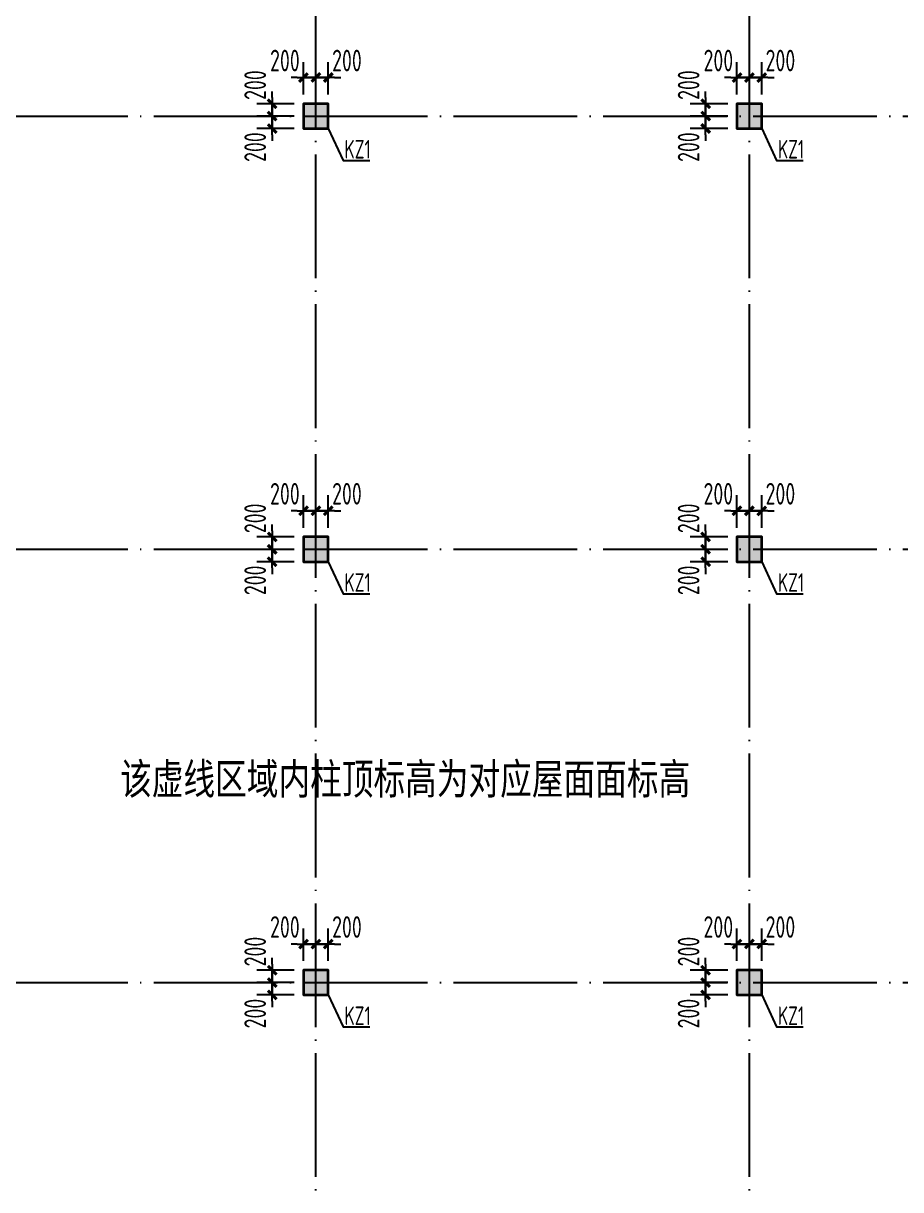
# Model space of a CAD drawing. Extents: x 8243024 to 8945023, y 669070 to 951310.
# Drawn here: x 8503837 to 8518005, y 769180 to 788025 of the extents above; entities that cross this region are included whole.
import ezdxf

# ---------------------------------------------------------------- set-up
doc = ezdxf.new("R2010")
doc.units = 0
doc.header["$LTSCALE"] = 1000
doc.linetypes.add('DOTE', pattern=[2.42, 2, -0.2, 0.02, -0.2])
doc.layers.get('0').update_dxf_attribs({"linetype": 'CONTINUOUS'})
doc.layers.get('Defpoints').update_dxf_attribs({"linetype": 'CONTINUOUS'})
for name, color, linetype in [('DIM', 3, 'CONTINUOUS'), ('DOTE', 1, 'DOTE'), ('PUB_TEXT', 7, 'CONTINUOUS'), ('柱涂实', 54, 'CONTINUOUS')]:
    doc.layers.add(name, color=color, linetype=linetype)
doc.layers.add('柱', color=2, linetype='CONTINUOUS', lineweight=35)
doc.styles.add('-宋体', font='', dxfattribs={"width": 0.8})
doc.styles.add('HZTXT', font='tssdeng.shx', dxfattribs={"width": 0.75, "bigfont": 'HZTXT.shx'})
doc.styles.add('TSSD_Dimension', font='Tssdeng.shx', dxfattribs={"width": 0.7, "bigfont": 'tssdchn.shx'})
doc.styles.get('-宋体').set_extended_font_data('SimSun')
doc.dimstyles.new('TSSD_100_100$0', dxfattribs={"dimtxt": 350, "dimasz": 100, "dimexe": 250, "dimexo": 150, "dimgap": 100, "dimtad": 1, "dimdec": 0, "dimzin": 0, "dimdsep": 46, "dimtxsty": 'TSSD_Dimension', "dimblk": '_TSDBK', "dimblk1": '_TSDBK', "dimblk2": '_TSDBK', "dimsah": 1, "dimcen": 0, "dimclrt": 7, "dimadec": 0, "dimazin": 0, "dimtfac": 1, "dimtdec": 0, "dimtix": 1, "dimtmove": 2, "dimatfit": 3, "dimldrblk": '_TSDBK', "dimfxl": 0, "dimtolj": 1, "dimtzin": 0, "dimarcsym": 0})

# ---------------------------------------------------------------- blocks, each defined once
blk = doc.blocks.new('_TSDBK')
blk.add_line((-1, 0), (1.5, 0))
at = {"const_width": 0.5}
blk.add_lwpolyline([(-0.7, -0.7), (0.7, 0.7)], dxfattribs=at)
blk = doc.blocks.new('*D2418')
at = {"layer": 'Defpoints', "color": 0}
for p in [(8508362, 779726), (8507856, 779526), (8508362, 779526)]:
    blk.add_point(p, dxfattribs=at)
at = {"layer": 'DIM', "color": 0, "lineweight": -2}
for p, q in [((8507856, 779826), (8507856, 779926)), ((8508212, 779726), (8507606, 779726)), ((8507856, 779726), (8507856, 779526)), ((8508212, 779526), (8507606, 779526)), ((8507856, 779426), (8507856, 779326))]:
    blk.add_line(p, q, dxfattribs=at)
at = {"layer": 'DIM', "color": 0, "lineweight": -2, "xscale": 100, "yscale": 100, "zscale": 100}
for p, rotation in [((8507856, 779726), 270), ((8507856, 779526), 90)]:
    blk.add_blockref('_TSDBK', p, dxfattribs=dict(at, rotation=rotation))
at = {"layer": 'DIM', "color": 7, "insert": (8507581, 780027), "char_height": 350, "attachment_point": 5, "rotation": 90, "style": 'TSSD_Dimension'}
blk.add_mtext('\\A1;200', dxfattribs=at)
blk = doc.blocks.new('*D2419')
at = {"layer": 'Defpoints', "color": 0}
for p in [(8508362, 779526), (8507856, 779326), (8508362, 779326)]:
    blk.add_point(p, dxfattribs=at)
at = {"layer": 'DIM', "color": 0, "lineweight": -2}
for p, q in [((8507856, 779626), (8507856, 779726)), ((8508212, 779526), (8507606, 779526)), ((8507856, 779526), (8507856, 779326)), ((8508212, 779326), (8507606, 779326)), ((8507856, 779226), (8507856, 779126))]:
    blk.add_line(p, q, dxfattribs=at)
at = {"layer": 'DIM', "color": 0, "lineweight": -2, "xscale": 100, "yscale": 100, "zscale": 100}
for p, rotation in [((8507856, 779526), 270), ((8507856, 779326), 90)]:
    blk.add_blockref('_TSDBK', p, dxfattribs=dict(at, rotation=rotation))
at = {"layer": 'DIM', "color": 7, "insert": (8507581, 779025), "char_height": 350, "attachment_point": 5, "rotation": 90, "style": 'TSSD_Dimension'}
blk.add_mtext('\\A1;200', dxfattribs=at)
blk = doc.blocks.new('*D2420')
at = {"layer": 'Defpoints', "color": 0}
for p in [(8508762, 780149), (8508562, 779726), (8508762, 779726)]:
    blk.add_point(p, dxfattribs=at)
at = {"layer": 'DIM', "color": 0, "lineweight": -2}
for p, q in [((8508562, 779876), (8508562, 780399)), ((8508762, 779876), (8508762, 780399)), ((8508462, 780149), (8508362, 780149)), ((8508562, 780149), (8508762, 780149)), ((8508862, 780149), (8508962, 780149))]:
    blk.add_line(p, q, dxfattribs=at)
at = {"layer": 'DIM', "color": 0, "lineweight": -2, "xscale": 100, "yscale": 100, "zscale": 100}
blk.add_blockref('_TSDBK', (8508562, 780149), dxfattribs=at)
at = {"layer": 'DIM', "color": 0, "lineweight": -2, "xscale": 100, "yscale": 100, "zscale": 100, "rotation": 180}
blk.add_blockref('_TSDBK', (8508762, 780149), dxfattribs=at)
at = {"layer": 'DIM', "color": 7, "insert": (8509063, 780424), "char_height": 350, "attachment_point": 5, "style": 'TSSD_Dimension'}
blk.add_mtext('\\A1;200', dxfattribs=at)
blk = doc.blocks.new('*D2421')
at = {"layer": 'Defpoints', "color": 0}
for p in [(8508562, 780149), (8508362, 779726), (8508562, 779726)]:
    blk.add_point(p, dxfattribs=at)
at = {"layer": 'DIM', "color": 0, "lineweight": -2}
for p, q in [((8508362, 779876), (8508362, 780399)), ((8508562, 779876), (8508562, 780399)), ((8508262, 780149), (8508162, 780149)), ((8508362, 780149), (8508562, 780149)), ((8508662, 780149), (8508762, 780149))]:
    blk.add_line(p, q, dxfattribs=at)
at = {"layer": 'DIM', "color": 0, "lineweight": -2, "xscale": 100, "yscale": 100, "zscale": 100}
blk.add_blockref('_TSDBK', (8508362, 780149), dxfattribs=at)
at = {"layer": 'DIM', "color": 0, "lineweight": -2, "xscale": 100, "yscale": 100, "zscale": 100, "rotation": 180}
blk.add_blockref('_TSDBK', (8508562, 780149), dxfattribs=at)
at = {"layer": 'DIM', "color": 7, "insert": (8508061, 780424), "char_height": 350, "attachment_point": 5, "style": 'TSSD_Dimension'}
blk.add_mtext('\\A1;200', dxfattribs=at)
blk = doc.blocks.new('*D2422')
at = {"layer": 'Defpoints', "color": 0}
for p in [(8508362, 772726), (8507856, 772526), (8508362, 772526)]:
    blk.add_point(p, dxfattribs=at)
at = {"layer": 'DIM', "color": 0, "lineweight": -2}
for p, q in [((8507856, 772826), (8507856, 772926)), ((8508212, 772726), (8507606, 772726)), ((8507856, 772726), (8507856, 772526)), ((8508212, 772526), (8507606, 772526)), ((8507856, 772426), (8507856, 772326))]:
    blk.add_line(p, q, dxfattribs=at)
at = {"layer": 'DIM', "color": 0, "lineweight": -2, "xscale": 100, "yscale": 100, "zscale": 100}
for p, rotation in [((8507856, 772726), 270), ((8507856, 772526), 90)]:
    blk.add_blockref('_TSDBK', p, dxfattribs=dict(at, rotation=rotation))
at = {"layer": 'DIM', "color": 7, "insert": (8507581, 773027), "char_height": 350, "attachment_point": 5, "rotation": 90, "style": 'TSSD_Dimension'}
blk.add_mtext('\\A1;200', dxfattribs=at)
blk = doc.blocks.new('*D2423')
at = {"layer": 'Defpoints', "color": 0}
for p in [(8508362, 772526), (8507856, 772326), (8508362, 772326)]:
    blk.add_point(p, dxfattribs=at)
at = {"layer": 'DIM', "color": 0, "lineweight": -2}
for p, q in [((8507856, 772626), (8507856, 772726)), ((8508212, 772526), (8507606, 772526)), ((8507856, 772526), (8507856, 772326)), ((8508212, 772326), (8507606, 772326)), ((8507856, 772226), (8507856, 772126))]:
    blk.add_line(p, q, dxfattribs=at)
at = {"layer": 'DIM', "color": 0, "lineweight": -2, "xscale": 100, "yscale": 100, "zscale": 100}
for p, rotation in [((8507856, 772526), 270), ((8507856, 772326), 90)]:
    blk.add_blockref('_TSDBK', p, dxfattribs=dict(at, rotation=rotation))
at = {"layer": 'DIM', "color": 7, "insert": (8507581, 772025), "char_height": 350, "attachment_point": 5, "rotation": 90, "style": 'TSSD_Dimension'}
blk.add_mtext('\\A1;200', dxfattribs=at)
blk = doc.blocks.new('*D2424')
at = {"layer": 'Defpoints', "color": 0}
for p in [(8508762, 773149), (8508562, 772726), (8508762, 772726)]:
    blk.add_point(p, dxfattribs=at)
at = {"layer": 'DIM', "color": 0, "lineweight": -2}
for p, q in [((8508562, 772876), (8508562, 773399)), ((8508762, 772876), (8508762, 773399)), ((8508462, 773149), (8508362, 773149)), ((8508562, 773149), (8508762, 773149)), ((8508862, 773149), (8508962, 773149))]:
    blk.add_line(p, q, dxfattribs=at)
at = {"layer": 'DIM', "color": 0, "lineweight": -2, "xscale": 100, "yscale": 100, "zscale": 100}
blk.add_blockref('_TSDBK', (8508562, 773149), dxfattribs=at)
at = {"layer": 'DIM', "color": 0, "lineweight": -2, "xscale": 100, "yscale": 100, "zscale": 100, "rotation": 180}
blk.add_blockref('_TSDBK', (8508762, 773149), dxfattribs=at)
at = {"layer": 'DIM', "color": 7, "insert": (8509063, 773424), "char_height": 350, "attachment_point": 5, "style": 'TSSD_Dimension'}
blk.add_mtext('\\A1;200', dxfattribs=at)
blk = doc.blocks.new('*D2425')
at = {"layer": 'Defpoints', "color": 0}
for p in [(8508562, 773149), (8508362, 772726), (8508562, 772726)]:
    blk.add_point(p, dxfattribs=at)
at = {"layer": 'DIM', "color": 0, "lineweight": -2}
for p, q in [((8508362, 772876), (8508362, 773399)), ((8508562, 772876), (8508562, 773399)), ((8508262, 773149), (8508162, 773149)), ((8508362, 773149), (8508562, 773149)), ((8508662, 773149), (8508762, 773149))]:
    blk.add_line(p, q, dxfattribs=at)
at = {"layer": 'DIM', "color": 0, "lineweight": -2, "xscale": 100, "yscale": 100, "zscale": 100}
blk.add_blockref('_TSDBK', (8508362, 773149), dxfattribs=at)
at = {"layer": 'DIM', "color": 0, "lineweight": -2, "xscale": 100, "yscale": 100, "zscale": 100, "rotation": 180}
blk.add_blockref('_TSDBK', (8508562, 773149), dxfattribs=at)
at = {"layer": 'DIM', "color": 7, "insert": (8508061, 773424), "char_height": 350, "attachment_point": 5, "style": 'TSSD_Dimension'}
blk.add_mtext('\\A1;200', dxfattribs=at)
blk = doc.blocks.new('*D2438')
at = {"layer": 'Defpoints', "color": 0}
for p in [(8508362, 786726), (8507856, 786526), (8508362, 786526)]:
    blk.add_point(p, dxfattribs=at)
at = {"layer": 'DIM', "color": 0, "lineweight": -2}
for p, q in [((8507856, 786826), (8507856, 786926)), ((8508212, 786726), (8507606, 786726)), ((8507856, 786726), (8507856, 786526)), ((8508212, 786526), (8507606, 786526)), ((8507856, 786426), (8507856, 786326))]:
    blk.add_line(p, q, dxfattribs=at)
at = {"layer": 'DIM', "color": 0, "lineweight": -2, "xscale": 100, "yscale": 100, "zscale": 100}
for p, rotation in [((8507856, 786726), 270), ((8507856, 786526), 90)]:
    blk.add_blockref('_TSDBK', p, dxfattribs=dict(at, rotation=rotation))
at = {"layer": 'DIM', "color": 7, "insert": (8507581, 787027), "char_height": 350, "attachment_point": 5, "rotation": 90, "style": 'TSSD_Dimension'}
blk.add_mtext('\\A1;200', dxfattribs=at)
blk = doc.blocks.new('*D2439')
at = {"layer": 'Defpoints', "color": 0}
for p in [(8508362, 786526), (8507856, 786326), (8508362, 786326)]:
    blk.add_point(p, dxfattribs=at)
at = {"layer": 'DIM', "color": 0, "lineweight": -2}
for p, q in [((8507856, 786626), (8507856, 786726)), ((8508212, 786526), (8507606, 786526)), ((8507856, 786526), (8507856, 786326)), ((8508212, 786326), (8507606, 786326)), ((8507856, 786226), (8507856, 786126))]:
    blk.add_line(p, q, dxfattribs=at)
at = {"layer": 'DIM', "color": 0, "lineweight": -2, "xscale": 100, "yscale": 100, "zscale": 100}
for p, rotation in [((8507856, 786526), 270), ((8507856, 786326), 90)]:
    blk.add_blockref('_TSDBK', p, dxfattribs=dict(at, rotation=rotation))
at = {"layer": 'DIM', "color": 7, "insert": (8507581, 786025), "char_height": 350, "attachment_point": 5, "rotation": 90, "style": 'TSSD_Dimension'}
blk.add_mtext('\\A1;200', dxfattribs=at)
blk = doc.blocks.new('*D2440')
at = {"layer": 'Defpoints', "color": 0}
for p in [(8508762, 787149), (8508562, 786726), (8508762, 786726)]:
    blk.add_point(p, dxfattribs=at)
at = {"layer": 'DIM', "color": 0, "lineweight": -2}
for p, q in [((8508562, 786876), (8508562, 787399)), ((8508762, 786876), (8508762, 787399)), ((8508462, 787149), (8508362, 787149)), ((8508562, 787149), (8508762, 787149)), ((8508862, 787149), (8508962, 787149))]:
    blk.add_line(p, q, dxfattribs=at)
at = {"layer": 'DIM', "color": 0, "lineweight": -2, "xscale": 100, "yscale": 100, "zscale": 100}
blk.add_blockref('_TSDBK', (8508562, 787149), dxfattribs=at)
at = {"layer": 'DIM', "color": 0, "lineweight": -2, "xscale": 100, "yscale": 100, "zscale": 100, "rotation": 180}
blk.add_blockref('_TSDBK', (8508762, 787149), dxfattribs=at)
at = {"layer": 'DIM', "color": 7, "insert": (8509063, 787424), "char_height": 350, "attachment_point": 5, "style": 'TSSD_Dimension'}
blk.add_mtext('\\A1;200', dxfattribs=at)
blk = doc.blocks.new('*D2441')
at = {"layer": 'Defpoints', "color": 0}
for p in [(8508562, 787149), (8508362, 786726), (8508562, 786726)]:
    blk.add_point(p, dxfattribs=at)
at = {"layer": 'DIM', "color": 0, "lineweight": -2}
for p, q in [((8508362, 786876), (8508362, 787399)), ((8508562, 786876), (8508562, 787399)), ((8508262, 787149), (8508162, 787149)), ((8508362, 787149), (8508562, 787149)), ((8508662, 787149), (8508762, 787149))]:
    blk.add_line(p, q, dxfattribs=at)
at = {"layer": 'DIM', "color": 0, "lineweight": -2, "xscale": 100, "yscale": 100, "zscale": 100}
blk.add_blockref('_TSDBK', (8508362, 787149), dxfattribs=at)
at = {"layer": 'DIM', "color": 0, "lineweight": -2, "xscale": 100, "yscale": 100, "zscale": 100, "rotation": 180}
blk.add_blockref('_TSDBK', (8508562, 787149), dxfattribs=at)
at = {"layer": 'DIM', "color": 7, "insert": (8508061, 787424), "char_height": 350, "attachment_point": 5, "style": 'TSSD_Dimension'}
blk.add_mtext('\\A1;200', dxfattribs=at)
blk = doc.blocks.new('*D2446')
at = {"layer": 'Defpoints', "color": 0}
for p in [(8515362, 779726), (8514856, 779526), (8515362, 779526)]:
    blk.add_point(p, dxfattribs=at)
at = {"layer": 'DIM', "color": 0, "lineweight": -2}
for p, q in [((8514856, 779826), (8514856, 779926)), ((8515212, 779726), (8514606, 779726)), ((8514856, 779726), (8514856, 779526)), ((8515212, 779526), (8514606, 779526)), ((8514856, 779426), (8514856, 779326))]:
    blk.add_line(p, q, dxfattribs=at)
at = {"layer": 'DIM', "color": 0, "lineweight": -2, "xscale": 100, "yscale": 100, "zscale": 100}
for p, rotation in [((8514856, 779726), 270), ((8514856, 779526), 90)]:
    blk.add_blockref('_TSDBK', p, dxfattribs=dict(at, rotation=rotation))
at = {"layer": 'DIM', "color": 7, "insert": (8514581, 780027), "char_height": 350, "attachment_point": 5, "rotation": 90, "style": 'TSSD_Dimension'}
blk.add_mtext('\\A1;200', dxfattribs=at)
blk = doc.blocks.new('*D2447')
at = {"layer": 'Defpoints', "color": 0}
for p in [(8515362, 779526), (8514856, 779326), (8515362, 779326)]:
    blk.add_point(p, dxfattribs=at)
at = {"layer": 'DIM', "color": 0, "lineweight": -2}
for p, q in [((8514856, 779626), (8514856, 779726)), ((8515212, 779526), (8514606, 779526)), ((8514856, 779526), (8514856, 779326)), ((8515212, 779326), (8514606, 779326)), ((8514856, 779226), (8514856, 779126))]:
    blk.add_line(p, q, dxfattribs=at)
at = {"layer": 'DIM', "color": 0, "lineweight": -2, "xscale": 100, "yscale": 100, "zscale": 100}
for p, rotation in [((8514856, 779526), 270), ((8514856, 779326), 90)]:
    blk.add_blockref('_TSDBK', p, dxfattribs=dict(at, rotation=rotation))
at = {"layer": 'DIM', "color": 7, "insert": (8514581, 779025), "char_height": 350, "attachment_point": 5, "rotation": 90, "style": 'TSSD_Dimension'}
blk.add_mtext('\\A1;200', dxfattribs=at)
blk = doc.blocks.new('*D2448')
at = {"layer": 'Defpoints', "color": 0}
for p in [(8515762, 780149), (8515562, 779726), (8515762, 779726)]:
    blk.add_point(p, dxfattribs=at)
at = {"layer": 'DIM', "color": 0, "lineweight": -2}
for p, q in [((8515562, 779876), (8515562, 780399)), ((8515762, 779876), (8515762, 780399)), ((8515462, 780149), (8515362, 780149)), ((8515562, 780149), (8515762, 780149)), ((8515862, 780149), (8515962, 780149))]:
    blk.add_line(p, q, dxfattribs=at)
at = {"layer": 'DIM', "color": 0, "lineweight": -2, "xscale": 100, "yscale": 100, "zscale": 100}
blk.add_blockref('_TSDBK', (8515562, 780149), dxfattribs=at)
at = {"layer": 'DIM', "color": 0, "lineweight": -2, "xscale": 100, "yscale": 100, "zscale": 100, "rotation": 180}
blk.add_blockref('_TSDBK', (8515762, 780149), dxfattribs=at)
at = {"layer": 'DIM', "color": 7, "insert": (8516063, 780424), "char_height": 350, "attachment_point": 5, "style": 'TSSD_Dimension'}
blk.add_mtext('\\A1;200', dxfattribs=at)
blk = doc.blocks.new('*D2449')
at = {"layer": 'Defpoints', "color": 0}
for p in [(8515562, 780149), (8515362, 779726), (8515562, 779726)]:
    blk.add_point(p, dxfattribs=at)
at = {"layer": 'DIM', "color": 0, "lineweight": -2}
for p, q in [((8515362, 779876), (8515362, 780399)), ((8515562, 779876), (8515562, 780399)), ((8515262, 780149), (8515162, 780149)), ((8515362, 780149), (8515562, 780149)), ((8515662, 780149), (8515762, 780149))]:
    blk.add_line(p, q, dxfattribs=at)
at = {"layer": 'DIM', "color": 0, "lineweight": -2, "xscale": 100, "yscale": 100, "zscale": 100}
blk.add_blockref('_TSDBK', (8515362, 780149), dxfattribs=at)
at = {"layer": 'DIM', "color": 0, "lineweight": -2, "xscale": 100, "yscale": 100, "zscale": 100, "rotation": 180}
blk.add_blockref('_TSDBK', (8515562, 780149), dxfattribs=at)
at = {"layer": 'DIM', "color": 7, "insert": (8515061, 780424), "char_height": 350, "attachment_point": 5, "style": 'TSSD_Dimension'}
blk.add_mtext('\\A1;200', dxfattribs=at)
blk = doc.blocks.new('*D2450')
at = {"layer": 'Defpoints', "color": 0}
for p in [(8515362, 772726), (8514856, 772526), (8515362, 772526)]:
    blk.add_point(p, dxfattribs=at)
at = {"layer": 'DIM', "color": 0, "lineweight": -2}
for p, q in [((8514856, 772826), (8514856, 772926)), ((8515212, 772726), (8514606, 772726)), ((8514856, 772726), (8514856, 772526)), ((8515212, 772526), (8514606, 772526)), ((8514856, 772426), (8514856, 772326))]:
    blk.add_line(p, q, dxfattribs=at)
at = {"layer": 'DIM', "color": 0, "lineweight": -2, "xscale": 100, "yscale": 100, "zscale": 100}
for p, rotation in [((8514856, 772726), 270), ((8514856, 772526), 90)]:
    blk.add_blockref('_TSDBK', p, dxfattribs=dict(at, rotation=rotation))
at = {"layer": 'DIM', "color": 7, "insert": (8514581, 773027), "char_height": 350, "attachment_point": 5, "rotation": 90, "style": 'TSSD_Dimension'}
blk.add_mtext('\\A1;200', dxfattribs=at)
blk = doc.blocks.new('*D2451')
at = {"layer": 'Defpoints', "color": 0}
for p in [(8515362, 772526), (8514856, 772326), (8515362, 772326)]:
    blk.add_point(p, dxfattribs=at)
at = {"layer": 'DIM', "color": 0, "lineweight": -2}
for p, q in [((8514856, 772626), (8514856, 772726)), ((8515212, 772526), (8514606, 772526)), ((8514856, 772526), (8514856, 772326)), ((8515212, 772326), (8514606, 772326)), ((8514856, 772226), (8514856, 772126))]:
    blk.add_line(p, q, dxfattribs=at)
at = {"layer": 'DIM', "color": 0, "lineweight": -2, "xscale": 100, "yscale": 100, "zscale": 100}
for p, rotation in [((8514856, 772526), 270), ((8514856, 772326), 90)]:
    blk.add_blockref('_TSDBK', p, dxfattribs=dict(at, rotation=rotation))
at = {"layer": 'DIM', "color": 7, "insert": (8514581, 772025), "char_height": 350, "attachment_point": 5, "rotation": 90, "style": 'TSSD_Dimension'}
blk.add_mtext('\\A1;200', dxfattribs=at)
blk = doc.blocks.new('*D2452')
at = {"layer": 'Defpoints', "color": 0}
for p in [(8515762, 773149), (8515562, 772726), (8515762, 772726)]:
    blk.add_point(p, dxfattribs=at)
at = {"layer": 'DIM', "color": 0, "lineweight": -2}
for p, q in [((8515562, 772876), (8515562, 773399)), ((8515762, 772876), (8515762, 773399)), ((8515462, 773149), (8515362, 773149)), ((8515562, 773149), (8515762, 773149)), ((8515862, 773149), (8515962, 773149))]:
    blk.add_line(p, q, dxfattribs=at)
at = {"layer": 'DIM', "color": 0, "lineweight": -2, "xscale": 100, "yscale": 100, "zscale": 100}
blk.add_blockref('_TSDBK', (8515562, 773149), dxfattribs=at)
at = {"layer": 'DIM', "color": 0, "lineweight": -2, "xscale": 100, "yscale": 100, "zscale": 100, "rotation": 180}
blk.add_blockref('_TSDBK', (8515762, 773149), dxfattribs=at)
at = {"layer": 'DIM', "color": 7, "insert": (8516063, 773424), "char_height": 350, "attachment_point": 5, "style": 'TSSD_Dimension'}
blk.add_mtext('\\A1;200', dxfattribs=at)
blk = doc.blocks.new('*D2453')
at = {"layer": 'Defpoints', "color": 0}
for p in [(8515562, 773149), (8515362, 772726), (8515562, 772726)]:
    blk.add_point(p, dxfattribs=at)
at = {"layer": 'DIM', "color": 0, "lineweight": -2}
for p, q in [((8515362, 772876), (8515362, 773399)), ((8515562, 772876), (8515562, 773399)), ((8515262, 773149), (8515162, 773149)), ((8515362, 773149), (8515562, 773149)), ((8515662, 773149), (8515762, 773149))]:
    blk.add_line(p, q, dxfattribs=at)
at = {"layer": 'DIM', "color": 0, "lineweight": -2, "xscale": 100, "yscale": 100, "zscale": 100}
blk.add_blockref('_TSDBK', (8515362, 773149), dxfattribs=at)
at = {"layer": 'DIM', "color": 0, "lineweight": -2, "xscale": 100, "yscale": 100, "zscale": 100, "rotation": 180}
blk.add_blockref('_TSDBK', (8515562, 773149), dxfattribs=at)
at = {"layer": 'DIM', "color": 7, "insert": (8515061, 773424), "char_height": 350, "attachment_point": 5, "style": 'TSSD_Dimension'}
blk.add_mtext('\\A1;200', dxfattribs=at)
blk = doc.blocks.new('*D2466')
at = {"layer": 'Defpoints', "color": 0}
for p in [(8515362, 786726), (8514856, 786526), (8515362, 786526)]:
    blk.add_point(p, dxfattribs=at)
at = {"layer": 'DIM', "color": 0, "lineweight": -2}
for p, q in [((8514856, 786826), (8514856, 786926)), ((8515212, 786726), (8514606, 786726)), ((8514856, 786726), (8514856, 786526)), ((8515212, 786526), (8514606, 786526)), ((8514856, 786426), (8514856, 786326))]:
    blk.add_line(p, q, dxfattribs=at)
at = {"layer": 'DIM', "color": 0, "lineweight": -2, "xscale": 100, "yscale": 100, "zscale": 100}
for p, rotation in [((8514856, 786726), 270), ((8514856, 786526), 90)]:
    blk.add_blockref('_TSDBK', p, dxfattribs=dict(at, rotation=rotation))
at = {"layer": 'DIM', "color": 7, "insert": (8514581, 787027), "char_height": 350, "attachment_point": 5, "rotation": 90, "style": 'TSSD_Dimension'}
blk.add_mtext('\\A1;200', dxfattribs=at)
blk = doc.blocks.new('*D2467')
at = {"layer": 'Defpoints', "color": 0}
for p in [(8515362, 786526), (8514856, 786326), (8515362, 786326)]:
    blk.add_point(p, dxfattribs=at)
at = {"layer": 'DIM', "color": 0, "lineweight": -2}
for p, q in [((8514856, 786626), (8514856, 786726)), ((8515212, 786526), (8514606, 786526)), ((8514856, 786526), (8514856, 786326)), ((8515212, 786326), (8514606, 786326)), ((8514856, 786226), (8514856, 786126))]:
    blk.add_line(p, q, dxfattribs=at)
at = {"layer": 'DIM', "color": 0, "lineweight": -2, "xscale": 100, "yscale": 100, "zscale": 100}
for p, rotation in [((8514856, 786526), 270), ((8514856, 786326), 90)]:
    blk.add_blockref('_TSDBK', p, dxfattribs=dict(at, rotation=rotation))
at = {"layer": 'DIM', "color": 7, "insert": (8514581, 786025), "char_height": 350, "attachment_point": 5, "rotation": 90, "style": 'TSSD_Dimension'}
blk.add_mtext('\\A1;200', dxfattribs=at)
blk = doc.blocks.new('*D2468')
at = {"layer": 'Defpoints', "color": 0}
for p in [(8515762, 787149), (8515562, 786726), (8515762, 786726)]:
    blk.add_point(p, dxfattribs=at)
at = {"layer": 'DIM', "color": 0, "lineweight": -2}
for p, q in [((8515562, 786876), (8515562, 787399)), ((8515762, 786876), (8515762, 787399)), ((8515462, 787149), (8515362, 787149)), ((8515562, 787149), (8515762, 787149)), ((8515862, 787149), (8515962, 787149))]:
    blk.add_line(p, q, dxfattribs=at)
at = {"layer": 'DIM', "color": 0, "lineweight": -2, "xscale": 100, "yscale": 100, "zscale": 100}
blk.add_blockref('_TSDBK', (8515562, 787149), dxfattribs=at)
at = {"layer": 'DIM', "color": 0, "lineweight": -2, "xscale": 100, "yscale": 100, "zscale": 100, "rotation": 180}
blk.add_blockref('_TSDBK', (8515762, 787149), dxfattribs=at)
at = {"layer": 'DIM', "color": 7, "insert": (8516063, 787424), "char_height": 350, "attachment_point": 5, "style": 'TSSD_Dimension'}
blk.add_mtext('\\A1;200', dxfattribs=at)
blk = doc.blocks.new('*D2469')
at = {"layer": 'Defpoints', "color": 0}
for p in [(8515562, 787149), (8515362, 786726), (8515562, 786726)]:
    blk.add_point(p, dxfattribs=at)
at = {"layer": 'DIM', "color": 0, "lineweight": -2}
for p, q in [((8515362, 786876), (8515362, 787399)), ((8515562, 786876), (8515562, 787399)), ((8515262, 787149), (8515162, 787149)), ((8515362, 787149), (8515562, 787149)), ((8515662, 787149), (8515762, 787149))]:
    blk.add_line(p, q, dxfattribs=at)
at = {"layer": 'DIM', "color": 0, "lineweight": -2, "xscale": 100, "yscale": 100, "zscale": 100}
blk.add_blockref('_TSDBK', (8515362, 787149), dxfattribs=at)
at = {"layer": 'DIM', "color": 0, "lineweight": -2, "xscale": 100, "yscale": 100, "zscale": 100, "rotation": 180}
blk.add_blockref('_TSDBK', (8515562, 787149), dxfattribs=at)
at = {"layer": 'DIM', "color": 7, "insert": (8515061, 787424), "char_height": 350, "attachment_point": 5, "style": 'TSSD_Dimension'}
blk.add_mtext('\\A1;200', dxfattribs=at)

msp = doc.modelspace()

# ---------------------------------------------------------------- hatches: boundary and pattern name
at = {"layer": '柱涂实'}
for points in [[(8508762.3, 786326.2), (8508762.3, 786726.2), (8508362.3, 786726.2), (8508362.3, 786326.2)], [(8515762.3, 786326.2), (8515762.3, 786726.2), (8515362.3, 786726.2), (8515362.3, 786326.2)], [(8508762.3, 779326.2), (8508762.3, 779726.2), (8508362.3, 779726.2), (8508362.3, 779326.2)], [(8515762.3, 779326.2), (8515762.3, 779726.2), (8515362.3, 779726.2), (8515362.3, 779326.2)], [(8508762.3, 772326.2), (8508762.3, 772726.2), (8508362.3, 772726.2), (8508362.3, 772326.2)], [(8515762.3, 772326.2), (8515762.3, 772726.2), (8515362.3, 772726.2), (8515362.3, 772326.2)]]:
    msp.add_hatch(color=256, dxfattribs=at).paths.add_polyline_path(points)

# ---------------------------------------------------------------- linework, layer by layer
at = {"layer": 'DOTE'}
for p, q in [((8508562.3, 750026.2), (8508562.3, 795026.2)), ((8515562.3, 750026.2), (8515562.3, 795026.2)), ((8435762.3, 786526.2), (8566062.3, 786526.2)), ((8435762.3, 779526.2), (8566062.3, 779526.2)), ((8435762.3, 772526.2), (8566062.3, 772526.2))]:
    msp.add_line(p, q, dxfattribs=at)
at = {"layer": 'PUB_TEXT', "color": 7}
for points in [[(8508762.3, 786326.2), (8509001.7, 785808.4), (8509430.4, 785808.4)], [(8515762.3, 786326.2), (8516001.7, 785808.4), (8516430.4, 785808.4)], [(8508762.3, 779326.2), (8509001.7, 778808.4), (8509430.4, 778808.4)], [(8515762.3, 779326.2), (8516001.7, 778808.4), (8516430.4, 778808.4)], [(8508762.3, 772326.2), (8509001.7, 771808.4), (8509430.4, 771808.4)], [(8515762.3, 772326.2), (8516001.7, 771808.4), (8516430.4, 771808.4)]]:
    msp.add_lwpolyline(points, dxfattribs=at)
at = {"layer": '柱'}
for points in [[(8508762.3, 786326.2), (8508762.3, 786726.2), (8508362.3, 786726.2), (8508362.3, 786326.2)], [(8515762.3, 786326.2), (8515762.3, 786726.2), (8515362.3, 786726.2), (8515362.3, 786326.2)], [(8508762.3, 779326.2), (8508762.3, 779726.2), (8508362.3, 779726.2), (8508362.3, 779326.2)], [(8515762.3, 779326.2), (8515762.3, 779726.2), (8515362.3, 779726.2), (8515362.3, 779326.2)], [(8508762.3, 772326.2), (8508762.3, 772726.2), (8508362.3, 772726.2), (8508362.3, 772326.2)], [(8515762.3, 772326.2), (8515762.3, 772726.2), (8515362.3, 772726.2), (8515362.3, 772326.2)]]:
    msp.add_lwpolyline(points, close=True, dxfattribs=at)
at = {"layer": '柱涂实', "linetype": 'Continuous'}
for points in [[(8508762.3, 786326.2), (8508762.3, 786726.2), (8508362.3, 786726.2), (8508362.3, 786326.2)], [(8515762.3, 786326.2), (8515762.3, 786726.2), (8515362.3, 786726.2), (8515362.3, 786326.2)], [(8508762.3, 779326.2), (8508762.3, 779726.2), (8508362.3, 779726.2), (8508362.3, 779326.2)], [(8515762.3, 779326.2), (8515762.3, 779726.2), (8515362.3, 779726.2), (8515362.3, 779326.2)], [(8508762.3, 772326.2), (8508762.3, 772726.2), (8508362.3, 772726.2), (8508362.3, 772326.2)], [(8515762.3, 772326.2), (8515762.3, 772726.2), (8515362.3, 772726.2), (8515362.3, 772326.2)]]:
    msp.add_lwpolyline(points, close=True, dxfattribs=at)

# ---------------------------------------------------------------- texts
at = {"color": 0, "ltscale": 0.5, "style": '-宋体', "width": 0.75}
msp.add_text('该虚线区域内柱顶标高为对应屋面面标高', height=500, dxfattribs=at).set_placement((8505399.3, 775567.5))
at = {"layer": 'PUB_TEXT', "color": 6, "style": 'HZTXT', "width": 0.7}
for p in [(8509023.3, 785840.4), (8516023.3, 785840.4), (8509023.3, 778840.4), (8516023.3, 778840.4), (8509023.3, 771840.4), (8516023.3, 771840.4)]:
    msp.add_text('KZ1', height=300, dxfattribs=at).set_placement(p)

# ---------------------------------------------------------------- dimensions: what is measured, and where the dimension line sits
at = {"layer": 'DIM'}
for base, p1, p2, picture, middle in [((8508562.3, 787149), (8508362.3, 786726.2), (8508562.3, 786726.2), '*D2441', (8508061.2, 787424)), ((8508762.3, 787149), (8508562.3, 786726.2), (8508762.3, 786726.2), '*D2440', (8509063.4, 787424)), ((8515562.3, 787149), (8515362.3, 786726.2), (8515562.3, 786726.2), '*D2469', (8515061.2, 787424)), ((8515762.3, 787149), (8515562.3, 786726.2), (8515762.3, 786726.2), '*D2468', (8516063.4, 787424)), ((8508562.3, 780149), (8508362.3, 779726.2), (8508562.3, 779726.2), '*D2421', (8508061.2, 780424)), ((8508762.3, 780149), (8508562.3, 779726.2), (8508762.3, 779726.2), '*D2420', (8509063.4, 780424)), ((8515562.3, 780149), (8515362.3, 779726.2), (8515562.3, 779726.2), '*D2449', (8515061.2, 780424)), ((8515762.3, 780149), (8515562.3, 779726.2), (8515762.3, 779726.2), '*D2448', (8516063.4, 780424)), ((8508562.3, 773149), (8508362.3, 772726.2), (8508562.3, 772726.2), '*D2425', (8508061.2, 773424)), ((8508762.3, 773149), (8508562.3, 772726.2), (8508762.3, 772726.2), '*D2424', (8509063.4, 773424)), ((8515562.3, 773149), (8515362.3, 772726.2), (8515562.3, 772726.2), '*D2453', (8515061.2, 773424)), ((8515762.3, 773149), (8515562.3, 772726.2), (8515762.3, 772726.2), '*D2452', (8516063.4, 773424))]:
    dim = msp.add_linear_dim(base=base, p1=p1, p2=p2, dimstyle='TSSD_100_100$0', dxfattribs=at)
    dim.commit()
    dim.dimension.update_dxf_attribs({"geometry": picture, "text_midpoint": middle, "dimtype": 160})
for base, p1, p2, picture, middle in [((8507856.2, 786526.2), (8508362.3, 786726.2), (8508362.3, 786526.2), '*D2438', (8507581.2, 787027.3)), ((8514856.2, 786526.2), (8515362.3, 786726.2), (8515362.3, 786526.2), '*D2466', (8514581.2, 787027.3)), ((8507856.2, 786326.2), (8508362.3, 786526.2), (8508362.3, 786326.2), '*D2439', (8507581.2, 786025.1)), ((8514856.2, 786326.2), (8515362.3, 786526.2), (8515362.3, 786326.2), '*D2467', (8514581.2, 786025.1)), ((8507856.2, 779526.2), (8508362.3, 779726.2), (8508362.3, 779526.2), '*D2418', (8507581.2, 780027.3)), ((8514856.2, 779526.2), (8515362.3, 779726.2), (8515362.3, 779526.2), '*D2446', (8514581.2, 780027.3)), ((8507856.2, 779326.2), (8508362.3, 779526.2), (8508362.3, 779326.2), '*D2419', (8507581.2, 779025.1)), ((8514856.2, 779326.2), (8515362.3, 779526.2), (8515362.3, 779326.2), '*D2447', (8514581.2, 779025.1)), ((8507856.2, 772526.2), (8508362.3, 772726.2), (8508362.3, 772526.2), '*D2422', (8507581.2, 773027.3)), ((8514856.2, 772526.2), (8515362.3, 772726.2), (8515362.3, 772526.2), '*D2450', (8514581.2, 773027.3)), ((8507856.2, 772326.2), (8508362.3, 772526.2), (8508362.3, 772326.2), '*D2423', (8507581.2, 772025.1)), ((8514856.2, 772326.2), (8515362.3, 772526.2), (8515362.3, 772326.2), '*D2451', (8514581.2, 772025.1))]:
    dim = msp.add_linear_dim(base=base, p1=p1, p2=p2, angle=90, dimstyle='TSSD_100_100$0', dxfattribs=at)
    dim.commit()
    dim.dimension.update_dxf_attribs({"geometry": picture, "text_midpoint": middle, "dimtype": 160})

doc.saveas('drawing.dxf')
